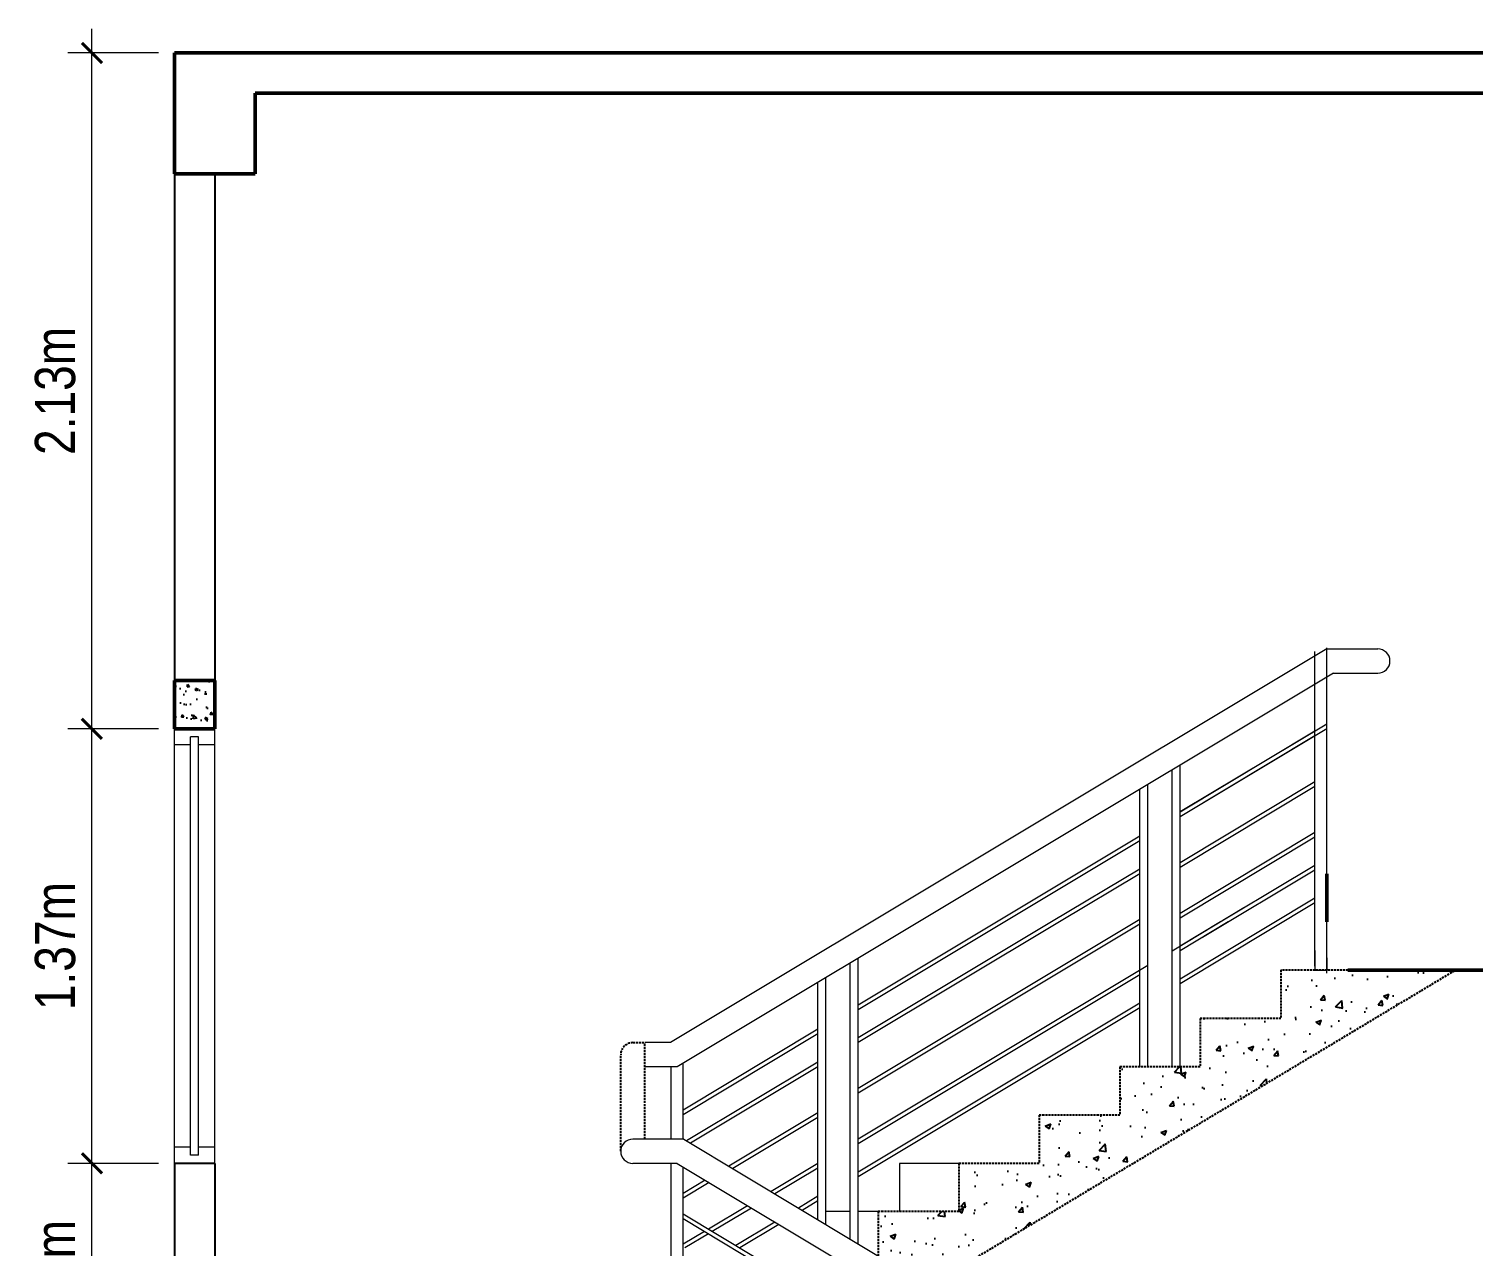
# Model space of a CAD drawing. Header units: inches. Extents: x -100787 to 3653, y -96809 to -8632.
# Drawn here: x -80548.6 to -80369.2, y -91913.5 to -91762.2 of the extents above; entities that cross this region are included whole.
import ezdxf

# ---------------------------------------------------------------- set-up
doc = ezdxf.new("R2010")
doc.units = ezdxf.units.IN
doc.header["$MEASUREMENT"] = 0
doc.header["$PDMODE"] = 99
doc.linetypes.add('ACAD_ISO04W100', pattern=[30.5, 24, -3, 0.5, -3])
doc.linetypes.add('DASHED2', pattern=[0.375, 0.25, -0.125])
for name, color, linetype, lineweight in [('Column', 2, 'Continuous', 50), ('Dimension', 7, 'Continuous', 15), ('FLOOR CASE', 251, 'Continuous', 13), ('GRID', 8, 'ACAD_ISO04W100', 15), ('LOW-WALL', 4, 'Continuous', 20), ('RAILING', 2, 'Continuous', 13), ('Window', 253, 'Continuous', 18)]:
    doc.layers.add(name, color=color, linetype=linetype, lineweight=lineweight)
for name, color, linetype in [('Hatch', 3, 'Continuous'), ('Stair', 190, 'DASHED2'), ('wall', 3, 'Continuous')]:
    doc.layers.add(name, color=color, linetype=linetype)
doc.styles.add('NARROW', font='ARIALN.TTF')
doc.dimstyles.new('3-16', dxfattribs={"dimtxt": 5, "dimasz": 2.5, "dimexe": 3, "dimexo": 2, "dimgap": 2, "dimtad": 1, "dimdec": 1, "dimzin": 3, "dimdsep": 46, "dimlunit": 4, "dimtxsty": 'NARROW', "dimblk": 'ARCHTICK', "dimcen": 0, "dimdle": 3, "dimclrd": 256, "dimclre": 256, "dimclrt": 7, "dimaunit": 1, "dimadec": 3, "dimazin": 1, "dimtfac": 1, "dimtdec": 1, "dimtofl": 0, "dimtmove": 0, "dimatfit": 3, "dimldrblk": 'CLOSED', "dimfxl": 1, "dimtolj": 1, "dimtzin": 0, "dimlwd": -1, "dimlwe": -1, "dimarcsym": 0})

# ---------------------------------------------------------------- blocks, each defined once
blk = doc.blocks.new('_ArchTick')
at = {"layer": 'GRID', "color": 0, "const_width": 0.15}
blk.add_lwpolyline([(-0.5, -0.5), (0.5, 0.5)], dxfattribs=at)
blk = doc.blocks.new('*D695')
at = {"layer": 'Defpoints', "color": 0}
for p in [(-80540.81, -91903.18), (-80530.55, -91903.18), (-80530.55, -91933.18)]:
    blk.add_point(p, dxfattribs=at)
at = {"layer": 'Dimension'}
for p, q in [((-80540.81, -91936.18), (-80540.81, -91900.18)), ((-80532.55, -91903.18), (-80543.81, -91903.18)), ((-80532.55, -91933.18), (-80543.81, -91933.18))]:
    blk.add_line(p, q, dxfattribs=at)
at = {"layer": 'Dimension', "xscale": 2.5, "yscale": 2.5, "zscale": 2.5}
for p, rotation in [((-80540.81, -91903.18), 90), ((-80540.81, -91933.18), 270)]:
    blk.add_blockref('_ArchTick', p, dxfattribs=dict(at, rotation=rotation))
at = {"layer": 'Dimension', "color": 7, "insert": (-80545.36, -91918.18), "char_height": 5, "attachment_point": 5, "rotation": 90, "style": 'NARROW'}
blk.add_mtext('\\A1;0.71m', dxfattribs=at)
blk = doc.blocks.new('_Closed')
at = {"layer": 'wall', "color": 0, "lineweight": -2}
for p, q in [((-1, 0.167), (0, 0)), ((-1, 0.167), (-1, -0.167)), ((0, 0), (-1, -0.167)), ((0, 0), (-1, 0))]:
    blk.add_line(p, q, dxfattribs=at)
blk = doc.blocks.new('*D696')
at = {"layer": 'Defpoints', "color": 0}
for p in [(-80540.81, -91765.18), (-80530.55, -91765.18), (-80530.55, -91849.18)]:
    blk.add_point(p, dxfattribs=at)
at = {"layer": 'Dimension'}
for p, q in [((-80540.81, -91852.18), (-80540.81, -91762.18)), ((-80532.55, -91765.18), (-80543.81, -91765.18)), ((-80532.55, -91849.18), (-80543.81, -91849.18))]:
    blk.add_line(p, q, dxfattribs=at)
at = {"layer": 'Dimension', "xscale": 2.5, "yscale": 2.5, "zscale": 2.5}
for p, rotation in [((-80540.81, -91765.18), 90), ((-80540.81, -91849.18), 270)]:
    blk.add_blockref('_ArchTick', p, dxfattribs=dict(at, rotation=rotation))
at = {"layer": 'Dimension', "color": 7, "insert": (-80545.36, -91807.18), "char_height": 5, "attachment_point": 5, "rotation": 90, "style": 'NARROW'}
blk.add_mtext('\\A1;2.13m', dxfattribs=at)
blk = doc.blocks.new('*D697')
at = {"layer": 'Defpoints', "color": 0}
for p in [(-80540.81, -91849.18), (-80532.55, -91849.18), (-80530.55, -91903.18)]:
    blk.add_point(p, dxfattribs=at)
at = {"layer": 'Dimension'}
for p, q in [((-80540.81, -91906.18), (-80540.81, -91846.18)), ((-80534.55, -91849.18), (-80543.81, -91849.18)), ((-80532.55, -91903.18), (-80543.81, -91903.18))]:
    blk.add_line(p, q, dxfattribs=at)
at = {"layer": 'Dimension', "xscale": 2.5, "yscale": 2.5, "zscale": 2.5}
for p, rotation in [((-80540.81, -91849.18), 90), ((-80540.81, -91903.18), 270)]:
    blk.add_blockref('_ArchTick', p, dxfattribs=dict(at, rotation=rotation))
at = {"layer": 'Dimension', "color": 7, "insert": (-80545.36, -91876.18), "char_height": 5, "attachment_point": 5, "rotation": 90, "style": 'NARROW'}
blk.add_mtext('\\A1;1.37m', dxfattribs=at)

msp = doc.modelspace()

# ---------------------------------------------------------------- hatches: boundary and pattern name
at = {"layer": 'Hatch'}
h = msp.add_hatch(dxfattribs=at)
h.set_pattern_fill('AR-CONC', color=256, scale=0.5, style=0)
h.set_pattern_definition([(130, (-86132.4865, -73274.164), (-3.5863009, -0.31376067), [0.375, -4.125]), (185, (-86132.4865, -73274.164), (0.6937567, 3.7609607), [0.3, -3.3]), (79.5486, (-86132.7854, -73274.19), (-2.8925469, 3.4471977), [0.31870095, -3.50571056]), (133.8158, (-86132.4865, -73273.164), (-5.3362052, -0.8275951), [0.5625, -6.1875]), (83.3644, (-86132.931, -73273.233), (-4.6733135, 4.8705894), [0.4780514, -5.258565]), (188.8158, (-86132.4865, -73273.164), (-4.6733097, 4.870593), [0.45, -4.95]), (159, (-86132.9865, -73273.414), (-2.98453526, -2.01309445), [0.375, -4.125]), (214, (-86132.9865, -73273.414), (-1.21657666, 3.6257502), [0.3, -3.3]), (108.5486, (-86133.2352, -73273.5817), (-4.20111314, 1.6126525), [0.31870095, -3.50571056]), (142.5, (-86132.4865, -73274.164), (-0.06079928, 1.66446927), [0, -3.26, 0, -3.35, 0, -3.3125]), (172.5, (-86132.4865, -73274.164), (-1.31534769, 1.97205856), [0, -1.91, 0, -3.185, 0, -1.2625]), (212.5, (-86131.3715, -73274.164), (-2.66911218, -0.11277436), [0, -1.25, 0, -3.9, 0, -5.175]), (222.5, (-86130.8715, -73274.164), (-2.91593085, 0.5005249), [0, -1.625, 0, -2.59, 0, -3.675])])
h.paths.add_polyline_path([(-80530.55, -91843.18), (-80525.55, -91843.18), (-80525.55, -91849.18), (-80530.55, -91849.18)])
h = msp.add_hatch(dxfattribs=at)
h.set_pattern_fill('AR-CONC', color=256, style=0)
h.set_pattern_definition([(50, (-91153.956, -78241.683), (7.1726018, -0.6275213), [0.75, -8.25]), (355, (-91153.956, -78241.683), (-1.3875133, 7.5219213), [0.6, -6.6]), (100.4514, (-91153.358, -78241.7355), (5.7850938, 6.8943954), [0.637402, -7.011421]), (46.1842, (-91153.956, -78239.683), (10.6724105, -1.65519), [1.125, -12.375]), (96.6356, (-91153.066, -78239.821), (9.346627, 9.741179), [0.956103, -10.51713]), (351.1842, (-91153.956, -78239.683), (9.3466195, 9.741186), [0.9, -9.9]), (21, (-91152.956, -78240.183), (5.9690705, -4.026189), [0.75, -8.25]), (326, (-91152.956, -78240.183), (2.4331533, 7.2515005), [0.6, -6.6]), (71.4514, (-91152.4584, -78240.519), (8.4022263, 3.225305), [0.637402, -7.011421]), (37.5, (-91153.9558, -78241.6832), (0.12159855, 3.32893854), [0, -6.52, 0, -6.7, 0, -6.625]), (7.5, (-91153.956, -78241.683), (2.6306954, 3.9441171), [0, -3.82, 0, -6.37, 0, -2.525]), (327.5, (-91156.1858, -78241.6832), (5.33822436, -0.2255487), [0, -2.5, 0, -7.8, 0, -10.35]), (317.5, (-91157.186, -78241.683), (5.8318617, 1.0010498), [0, -3.25, 0, -5.18, 0, -7.35])])
h.paths.add_polyline_path([(-80371.46, -91879.18), (-80384.78, -91879.18), (-80393.12, -91879.18), (-80393.12, -91885.18), (-80403.12, -91885.18), (-80403.12, -91891.18), (-80413.12, -91891.18), (-80413.12, -91897.18), (-80423.12, -91897.18), (-80423.12, -91903.18), (-80433.12, -91903.18), (-80433.12, -91909.18), (-80443.12, -91909.18), (-80443.12, -91914.68), (-80436.88, -91918.43)])

# ---------------------------------------------------------------- linework, layer by layer
at = {"layer": 'Column'}
for p, q in [((-80530.55, -91765.18), (-80339.46, -91765.18)), ((-80530.55, -91780.18), (-80530.55, -91765.18)), ((-80339.46, -91765.18), (-80530.55, -91765.18)), ((-80520.55, -91770.18), (-80339.46, -91770.18)), ((-80520.55, -91780.18), (-80520.55, -91770.18)), ((-80530.55, -91780.18), (-80520.55, -91780.18)), ((-80530.55, -91843.18), (-80525.55, -91843.18)), ((-80530.55, -91849.18), (-80530.55, -91843.18)), ((-80525.55, -91843.18), (-80525.55, -91849.18)), ((-80530.55, -91849.18), (-80525.55, -91849.18)), ((-80387.39, -91873.18), (-80387.39, -91867.18)), ((-80338.05, -91879.18), (-80384.78, -91879.18))]:
    msp.add_line(p, q, dxfattribs=at)
msp.add_lwpolyline([(-80387.39, -91873.18), (-80387.39, -91873.18)], close=True, dxfattribs=at)
at = {"layer": 'FLOOR CASE'}
for p, q in [((-80387.39, -91839.25), (-80468.95, -91888.18)), ((-80388.89, -91878.66), (-80388.89, -91839.56)), ((-80387.39, -91879.56), (-80387.39, -91839.11)), ((-80387.39, -91839.25), (-80381.06, -91839.25)), ((-80379.56, -91840.75), (-80379.56, -91840.75)), ((-80379.56, -91840.75), (-80379.56, -91840.75)), ((-80386.56, -91842.25), (-80468.12, -91891.18)), ((-80386.56, -91842.25), (-80381.06, -91842.25)), ((-80387.39, -91848.58), (-80405.62, -91859.51)), ((-80387.39, -91849.16), (-80405.62, -91860.1)), ((-80388.89, -91849.48), (-80405.64, -91859.53)), ((-80388.89, -91850.06), (-80405.64, -91860.11)), ((-80406.62, -91873.18), (-80406.62, -91854.28)), ((-80405.62, -91873.18), (-80405.62, -91853.68)), ((-80409.62, -91873.18), (-80409.62, -91856.08)), ((-80388.89, -91855.77), (-80405.64, -91865.82)), ((-80388.89, -91856.36), (-80405.64, -91866.41)), ((-80410.62, -91873.18), (-80410.62, -91856.68)), ((-80410.62, -91862.51), (-80445.62, -91883.51)), ((-80410.62, -91863.1), (-80445.62, -91884.1)), ((-80388.89, -91862.07), (-80405.64, -91872.12)), ((-80388.89, -91862.65), (-80405.64, -91872.7)), ((-80410.62, -91866.6), (-80421.6, -91873.18)), ((-80410.63, -91867.18), (-80420.63, -91873.18)), ((-80388.89, -91866.15), (-80403.83, -91875.11)), ((-80388.89, -91866.73), (-80402.86, -91875.11)), ((-80388.89, -91870.23), (-80405.62, -91880.27)), ((-80388.89, -91870.81), (-80405.62, -91880.85)), ((-80397.7, -91871.43), (-80406.62, -91876.79)), ((-80410.62, -91872.89), (-80445.62, -91893.89)), ((-80420.63, -91873.18), (-80445.62, -91888.18)), ((-80421.6, -91873.18), (-80445.62, -91887.6)), ((-80410.62, -91873.47), (-80445.62, -91894.47)), ((-80410.62, -91891.18), (-80410.62, -91873.18)), ((-80409.62, -91891.18), (-80409.62, -91873.18)), ((-80406.62, -91891.18), (-80406.62, -91873.18)), ((-80400.62, -91873.18), (-80405.62, -91876.19)), ((-80399.64, -91873.18), (-80405.62, -91876.77)), ((-80405.62, -91891.18), (-80405.62, -91873.18)), ((-80445.62, -91913.18), (-80445.62, -91877.68)), ((-80388.87, -91879.18), (-80388.87, -91876.73)), ((-80387.37, -91879.18), (-80387.37, -91877.63)), ((-80446.62, -91912.58), (-80446.62, -91878.28)), ((-80409.62, -91878.59), (-80445.62, -91900.19)), ((-80410.62, -91879.77), (-80445.62, -91900.77)), ((-80388.87, -91879.18), (-80387.37, -91879.18)), ((-80450.62, -91910.18), (-80450.62, -91880.68)), ((-80449.62, -91910.78), (-80449.62, -91880.08)), ((-80410.62, -91883.27), (-80445.62, -91904.27)), ((-80410.62, -91883.85), (-80445.62, -91904.85)), ((-80450.62, -91886.51), (-80467.37, -91896.56)), ((-80468.95, -91888.18), (-80472.12, -91888.18)), ((-80450.62, -91887.1), (-80467.37, -91897.15)), ((-80468.12, -91891.18), (-80472.12, -91891.18)), ((-80468.87, -91900.18), (-80468.87, -91891.18)), ((-80467.37, -91900.18), (-80467.37, -91890.73)), ((-80450.62, -91890.6), (-80466.95, -91900.39)), ((-80450.62, -91891.18), (-80466.46, -91900.68)), ((-80450.62, -91896.89), (-80461.7, -91903.54)), ((-80450.62, -91897.47), (-80461.21, -91903.83)), ((-80450.62, -91903.19), (-80456.45, -91906.69)), ((-80450.62, -91903.77), (-80455.97, -91906.98)), ((-80433.12, -91903.18), (-80440.48, -91903.18)), ((-80440.48, -91903.18), (-80440.48, -91909.18)), ((-80464.62, -91905.29), (-80467.37, -91906.94)), ((-80464.13, -91905.58), (-80467.37, -91907.52)), ((-80459.37, -91908.44), (-80464.23, -91911.35)), ((-80450.62, -91907.27), (-80453.05, -91908.73)), ((-80450.62, -91907.85), (-80452.57, -91909.02)), ((-80458.88, -91908.73), (-80463.74, -91911.64)), ((-80446.62, -91909.18), (-80449.62, -91909.18)), ((-80443.12, -91909.18), (-80445.62, -91909.18)), ((-80464.71, -91911.64), (-80467.37, -91913.24)), ((-80464.23, -91911.93), (-80467.14, -91913.68)), ((-80455.97, -91910.48), (-80460.83, -91913.39)), ((-80455.48, -91910.77), (-80460.34, -91913.68))]:
    msp.add_line(p, q, dxfattribs=at)
for start, end in [(0, 90), (270, 0)]:
    msp.add_arc((-80381.06, -91840.75), 1.5, start, end, dxfattribs=at)
at = {"layer": 'LOW-WALL'}
for p, q in [((-80467.29, -91900.18), (-80473.62, -91900.18)), ((-80467.29, -91900.18), (-80387.29, -91948.18)), ((-80475.12, -91901.68), (-80475.12, -91901.68)), ((-80468.12, -91903.18), (-80473.62, -91903.18)), ((-80468.12, -91903.18), (-80388.12, -91951.18))]:
    msp.add_line(p, q, dxfattribs=at)
for start, end in [(90, 180), (180, 270)]:
    msp.add_arc((-80473.62, -91901.68), 1.5, start, end, dxfattribs=at)
at = {"layer": 'RAILING'}
for p, q in [((-80468.87, -91939.18), (-80468.87, -91903.18)), ((-80467.37, -91939.18), (-80467.37, -91903.63)), ((-80467.37, -91909.46), (-80450.62, -91919.51)), ((-80467.37, -91910.05), (-80450.62, -91920.1))]:
    msp.add_line(p, q, dxfattribs=at)
at = {"layer": 'Stair'}
for p, q in [((-80473.62, -91888.18), (-80472.12, -91888.18)), ((-80472.12, -91900.18), (-80472.12, -91888.18)), ((-80475.12, -91901.68), (-80475.12, -91889.68)), ((-80475.12, -91889.68), (-80475.12, -91889.68))]:
    msp.add_line(p, q, dxfattribs=at)
for points in [[(-80520.55, -91939.18), (-80471.46, -91939.18), (-80371.46, -91879.18)], [(-80384.78, -91879.18), (-80384.78, -91879.18), (-80393.12, -91879.18), (-80393.12, -91885.18), (-80403.12, -91885.18), (-80403.12, -91891.18), (-80413.12, -91891.18), (-80413.12, -91897.18), (-80423.12, -91897.18), (-80423.12, -91903.18), (-80433.12, -91903.18), (-80433.12, -91909.18), (-80443.12, -91909.18), (-80443.12, -91915.18), (-80453.12, -91915.18), (-80453.12, -91921.18), (-80463.12, -91921.18), (-80463.12, -91927.18), (-80473.12, -91927.18), (-80473.12, -91933.18)]]:
    msp.add_lwpolyline(points, dxfattribs=at)
msp.add_arc((-80473.62, -91889.68), 1.5, 90, 180, dxfattribs=at)
at = {"layer": 'wall'}
for p, q in [((-80530.55, -91780.18), (-80530.55, -91843.18)), ((-80525.55, -91780.18), (-80525.55, -91843.18)), ((-80525.55, -91903.18), (-80530.55, -91903.18)), ((-80530.55, -91903.18), (-80530.55, -91933.18)), ((-80525.55, -91903.18), (-80525.55, -91933.18))]:
    msp.add_line(p, q, dxfattribs=at)
at = {"layer": 'Window'}
for p, q in [((-80530.55, -91873.18), (-80530.55, -91849.18)), ((-80525.55, -91873.22), (-80525.55, -91849.18)), ((-80528.55, -91873.18), (-80528.55, -91850.18)), ((-80527.55, -91850.18), (-80528.55, -91850.18)), ((-80527.55, -91873.18), (-80527.55, -91850.18)), ((-80528.55, -91851.18), (-80530.55, -91851.18)), ((-80525.55, -91851.18), (-80527.55, -91851.18)), ((-80530.55, -91903.18), (-80530.55, -91873.18)), ((-80528.55, -91902.18), (-80528.55, -91873.18)), ((-80527.55, -91902.18), (-80527.55, -91873.18)), ((-80525.55, -91903.18), (-80525.55, -91873.18)), ((-80528.55, -91901.18), (-80530.55, -91901.18)), ((-80525.55, -91901.18), (-80527.55, -91901.18)), ((-80527.55, -91902.18), (-80528.55, -91902.18))]:
    msp.add_line(p, q, dxfattribs=at)

# ---------------------------------------------------------------- dimensions: what is measured, and where the dimension line sits
at = {"layer": 'Dimension'}
for base, p1, p2, text, picture, middle in [((-80540.81, -91765.18), (-80530.55, -91849.18), (-80530.55, -91765.18), '2.13m', '*D696', (-80545.36, -91807.18)), ((-80540.81, -91849.18), (-80530.55, -91903.18), (-80532.55, -91849.18), '1.37m', '*D697', (-80545.36, -91876.18)), ((-80540.81, -91903.18), (-80530.55, -91933.18), (-80530.55, -91903.18), '0.71m', '*D695', (-80545.36, -91918.18))]:
    dim = msp.add_linear_dim(base=base, p1=p1, p2=p2, angle=90, text=text, dimstyle='3-16', dxfattribs=at)
    dim.commit()
    dim.dimension.update_dxf_attribs({"geometry": picture, "text_midpoint": middle})

doc.saveas('drawing.dxf')
